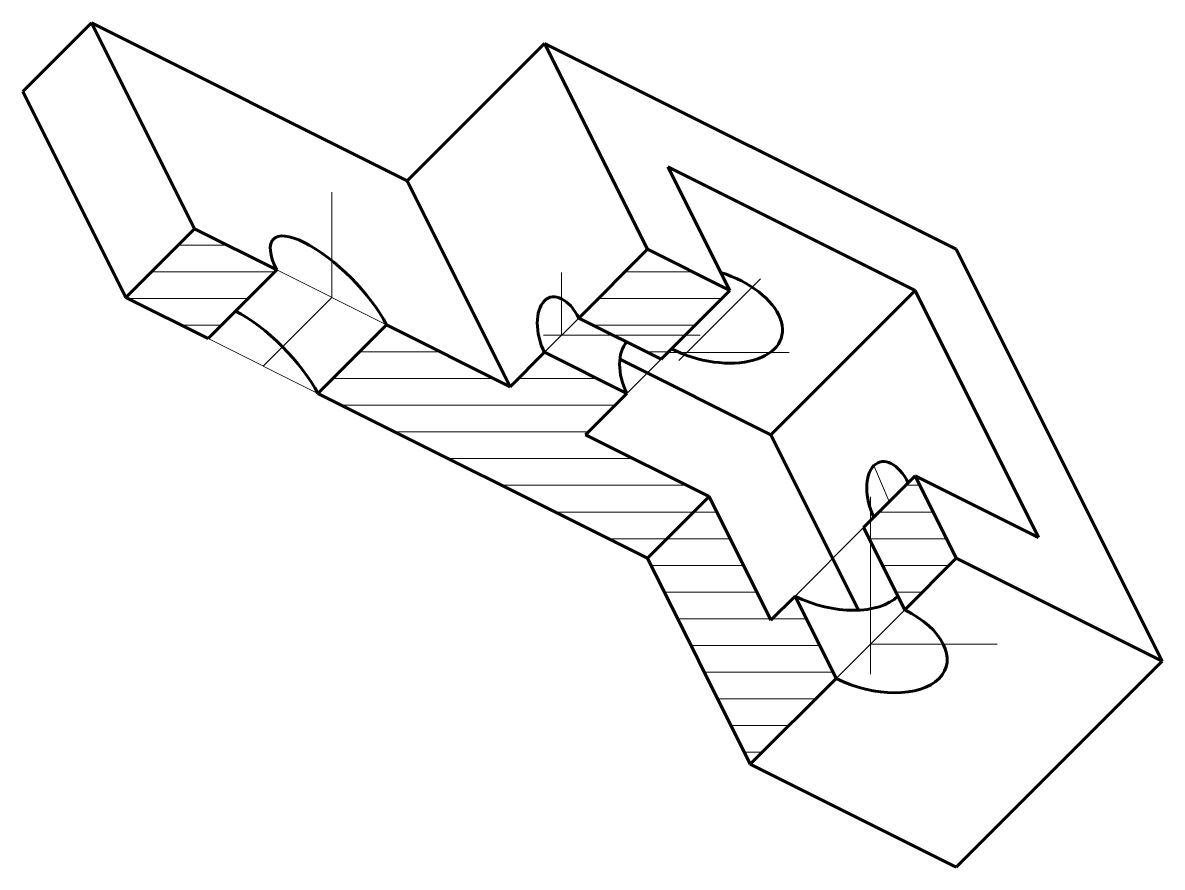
# Model space of a CAD drawing. Header units: millimetres. Extents: x -388 to -277, y 360 to 442.
import ezdxf

# ---------------------------------------------------------------- set-up
doc = ezdxf.new("R2010")
doc.units = ezdxf.units.MM
doc.linetypes.add('CENTER2', pattern=[28.575, 19.05, -3.175, 3.175, -3.175])
for name, color, linetype, lineweight in [('PV-21B', 7, 'Continuous', 60), ('ОСИ', 1, 'CENTER2', 20), ('ШТРИХОВКА', 7, 'Continuous', 20)]:
    doc.layers.add(name, color=color, linetype=linetype, lineweight=lineweight)

msp = doc.modelspace()

# ---------------------------------------------------------------- hatches: boundary and pattern name
at = {"layer": 'ШТРИХОВКА', "extrusion": (-0.57735, -0.57735, 0.57735)}
h = msp.add_hatch(dxfattribs=at)
h.set_pattern_fill('ANSI31', color=256, angle=15)
h.paths.add_polyline_path([(-485.4, 84.87), (-493.89, 89.77), (-493.89, 84.06), (-506.62, 91.41), (-506.62, 76.71), (-485.4, 64.46)])
h.paths.add_polyline_path([(-485.4, 113.45), (-493.89, 118.35), (-493.89, 106.1), (-485.4, 101.2)])
h.paths.add_polyline_path([(-519.34, 118.35), (-527.83, 113.45), (-527.83, 97.12), (-519.34, 102.02)])
h.paths.add_polyline_path([(-506.62, 76.71), (-506.62, 91.41), (-519.34, 84.06), (-519.34, 93.86), (-527.83, 88.96), (-527.83, 80.79), (-540.56, 73.44), (-540.56, 57.11)])
h.paths.add_polyline_path([(-551.87, 66.91), (-560.36, 62.01), (-560.36, 45.68), (-551.87, 50.58)])

# ---------------------------------------------------------------- linework, layer by layer
at = {"layer": 'PV-21B'}
for p, q in [((-387.58, 434.88, 47.3), (-380.92, 441.55, 60.63)), ((-380.92, 441.55, 60.63), (-370.92, 421.55, 50.63)), ((-350.25, 426.21, 75.97), (-380.92, 441.55, 60.63)), ((-336.92, 439.55, 102.63), (-350.25, 426.21, 75.97)), ((-326.92, 419.55, 92.63), (-336.92, 439.55, 102.63)), ((-336.92, 439.55, 102.63), (-296.92, 419.55, 122.63)), ((-377.58, 414.88, 37.3), (-387.58, 434.88, 47.3)), ((-318.92, 415.55, 96.63), (-324.92, 427.55, 102.63)), ((-324.92, 427.55, 102.63), (-300.92, 415.55, 114.63)), ((-350.25, 426.21, 75.97), (-340.25, 406.21, 65.97)), ((-377.58, 414.88, 37.3), (-370.92, 421.55, 50.63)), ((-370.92, 421.55, 50.63), (-362.92, 417.55, 54.63)), ((-333.58, 412.88, 79.3), (-326.92, 419.55, 92.63)), ((-326.92, 419.55, 92.63), (-318.92, 415.55, 96.63)), ((-296.92, 419.55, 122.63), (-276.92, 379.55, 102.63)), ((-362.92, 417.55, 54.63), (-369.58, 410.88, 41.3)), ((-318.92, 415.55, 96.63), (-325.58, 408.88, 83.3)), ((-300.92, 415.55, 114.63), (-314.92, 401.55, 86.63)), ((-300.92, 415.55, 114.63), (-288.92, 391.55, 102.63)), ((-369.58, 410.88, 41.3), (-377.58, 414.88, 37.3)), ((-325.58, 408.88, 83.3), (-333.58, 412.88, 79.3)), ((-358.92, 405.55, 46.63), (-352.25, 412.21, 59.97)), ((-352.25, 412.21, 59.97), (-340.25, 406.21, 65.97)), ((-340.25, 406.21, 65.97), (-336.92, 409.55, 72.63)), ((-336.92, 409.55, 72.63), (-328.92, 405.55, 76.63)), ((-314.92, 401.55, 86.63), (-329.58, 408.88, 79.3)), ((-326.92, 389.55, 62.63), (-358.92, 405.55, 46.63)), ((-328.92, 405.55, 76.63), (-332.92, 401.55, 68.63)), ((-332.92, 401.55, 68.63), (-320.92, 395.55, 74.63)), ((-306.4, 384.51, 78.12), (-314.92, 401.55, 86.63)), ((-305.92, 392.55, 86.63), (-300.92, 397.55, 96.63)), ((-300.92, 397.55, 96.63), (-296.92, 389.55, 92.63)), ((-288.92, 391.55, 102.63), (-300.92, 397.55, 96.63)), ((-326.92, 389.55, 62.63), (-320.92, 395.55, 74.63)), ((-320.92, 395.55, 74.63), (-314.92, 383.55, 68.63)), ((-301.92, 384.55, 82.63), (-305.92, 392.55, 86.63)), ((-316.92, 369.55, 52.63), (-326.92, 389.55, 62.63)), ((-296.92, 389.55, 92.63), (-301.92, 384.55, 82.63)), ((-276.92, 379.55, 102.63), (-296.92, 389.55, 92.63)), ((-314.92, 383.55, 68.63), (-312.58, 385.88, 73.3)), ((-312.58, 385.88, 73.3), (-308.58, 377.88, 69.3)), ((-296.92, 359.55, 62.63), (-276.92, 379.55, 102.63)), ((-308.58, 377.88, 69.3), (-316.92, 369.55, 52.63)), ((-296.92, 359.55, 62.63), (-316.92, 369.55, 52.63))]:
    msp.add_line(p, q, dxfattribs=at)
at = {"layer": 'PV-21B', "extrusion": (0.57735, 0.57735, -0.57735)}
for centre, major_axis, start_param, end_param in [((-357.58, 414.88, 57.3), (-5.66, 5.66), -0.785398, 2.356194), ((-321.25, 413.21, 91.97), (7.07, 0, 7.07), -1.052991, 2.356194), ((-335.25, 411.21, 75.97), (0, 3.54, 3.54), -2.356194, 0.785398), ((-303.25, 395.21, 91.97), (0, 3.54, 3.54), -2.356194, -0.785398), ((-303.25, 395.21, 91.97), (0, 3.54, 3.54), -0.785398, 0.785398), ((-305.25, 381.21, 75.97), (7.07, 0, 7.07), -0.785398, 2.356194)]:
    msp.add_ellipse(centre, major_axis=major_axis, ratio=0.57735, start_param=start_param, end_param=end_param, dxfattribs=at)
at = {"layer": 'PV-21B', "extrusion": (-0.57735, -0.57735, 0.57735)}
for centre, major_axis, start_param, end_param in [((-325.25, 421.21, 95.97), (7.07, 0, 7.07), -1.052991, -1.013198), ((-364.25, 408.21, 43.97), (-5.66, 5.66), -2.356194, -0.785398), ((-327.25, 407.21, 79.97), (0, -3.54, -3.54), -2.356194, -0.785398), ((-309.25, 389.21, 79.97), (7.07, 0, 7.07), -2.356194, -0.785398)]:
    msp.add_ellipse(centre, major_axis=major_axis, ratio=0.57735, start_param=start_param, end_param=end_param, dxfattribs=at)
at = {"layer": 'ОСИ'}
for p, q in [((-357.58, 414.88, 57.3), (-357.58, 425.1, 57.3)), ((-362.92, 417.55, 54.63), (-352.25, 412.21, 59.97)), ((-335.25, 411.21, 75.97), (-335.25, 417.31, 75.97)), ((-364.25, 408.21, 41.97), (-357.58, 414.88, 59.3)), ((-333.58, 412.88, 79.3), (-336.92, 409.55, 72.63)), ((-369.58, 410.88, 41.3), (-358.92, 405.55, 46.63)), ((-337, 411.21, 75.97), (-321.78, 411.21, 75.97)), ((-313.15, 409.53, 94.54), (-324.93, 409.53, 94.54)), ((-325.58, 408.88, 83.3), (-328.92, 405.55, 76.63)), ((-304.92, 398.55, 93.63), (-303.42, 395.05, 91.63)), ((-305.25, 378.28, 75.97), (-305.25, 395.53, 75.97)), ((-305.92, 392.55, 86.63), (-312.58, 385.88, 73.3)), ((-301.92, 384.55, 82.63), (-308.58, 377.88, 69.3)), ((-305.25, 381.21, 75.97), (-292.93, 381.21, 75.97))]:
    msp.add_line(p, q, dxfattribs=at)
at = {"layer": 'ОСИ', "extrusion": (-0.57735, -0.57735, 0.57735)}
msp.add_line((-315.92, 416.69, 100.77), (-323.87, 408.74, 84.87), dxfattribs=at)

doc.saveas('drawing.dxf')
